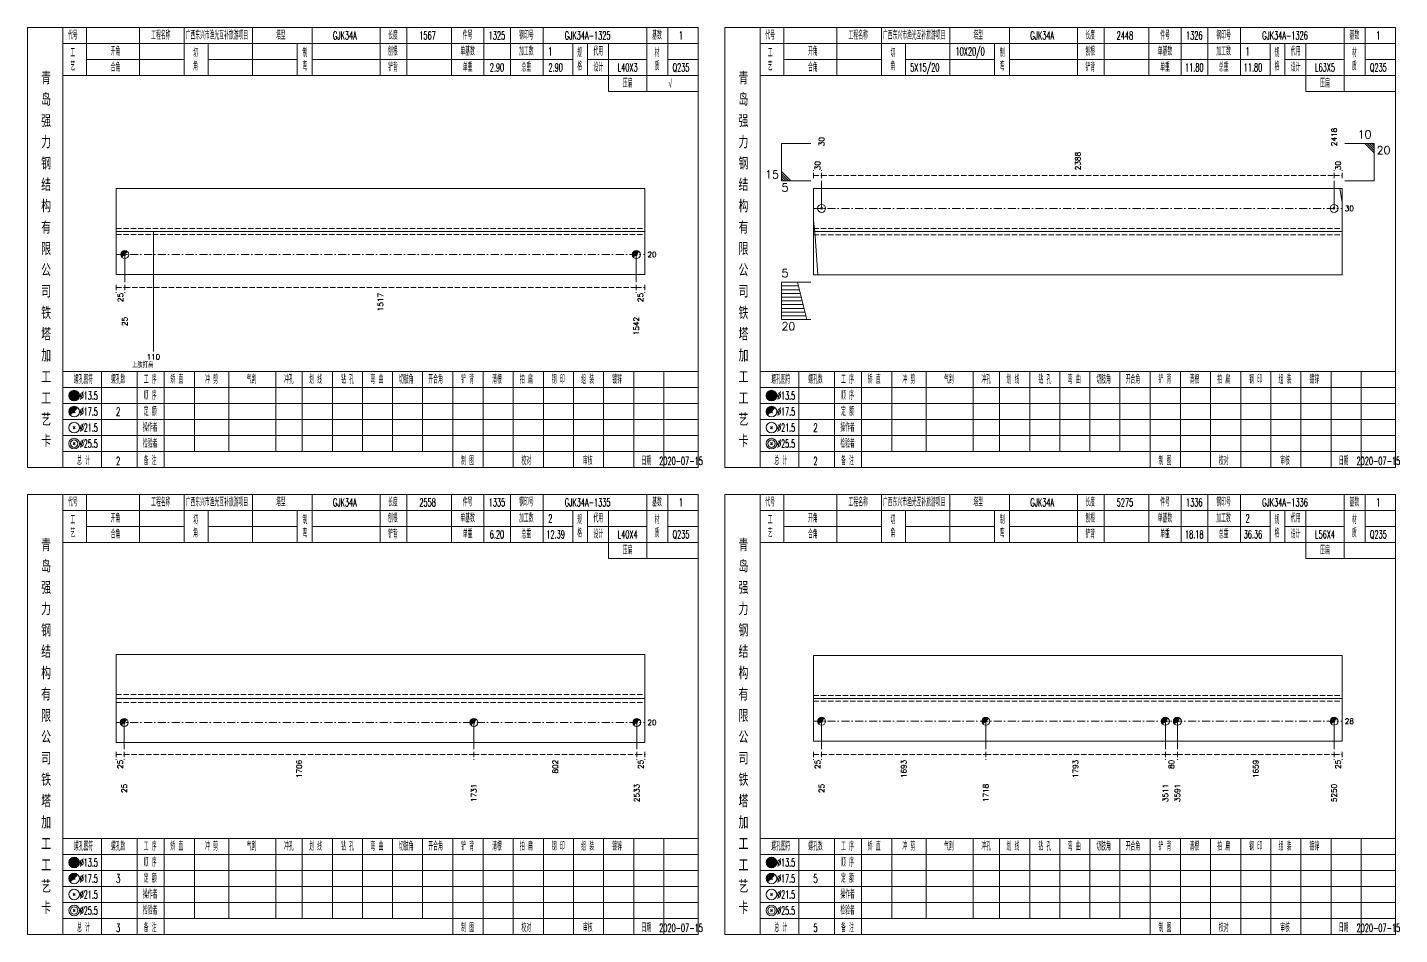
# Model space of a CAD drawing. Extents: x 0 to 2606, y -377 to 6479.
# Drawn here: x 2091 to 2606, y 350 to 690 of the extents above; entities that cross this region are included whole.
import ezdxf
from ezdxf.enums import TextEntityAlignment as Align

# ---------------------------------------------------------------- set-up
doc = ezdxf.new("R2010")
doc.units = 0
doc.header["$MEASUREMENT"] = 0
doc.linetypes.add('一点画线', pattern=[5.2, 3, -1, 0.2, -1])
doc.linetypes.add('虚线', pattern=[2.75, 2, -0.75])
doc.layers.get('0').update_dxf_attribs({"linetype": 'CONTINUOUS', "lineweight": 25})
for name, color, linetype, lineweight in [('1', 7, 'CONTINUOUS', 25), ('2', 7, 'CONTINUOUS', 25), ('4', 7, 'CONTINUOUS', 25)]:
    doc.layers.add(name, color=color, linetype=linetype, lineweight=lineweight)
doc.styles.get("Standard").update_dxf_attribs({"font": 'simplex.shx', "width": 0.7, "height": 3, "bigfont": 'gbhzfs.shx'})

msp = doc.modelspace()

# ---------------------------------------------------------------- linework, layer by layer
at = {"color": 7, "linetype": 'Continuous', "lineweight": 13}
for p, q in [((2373.9, 646.5), (2384.9, 646.5)), ((2373.9, 632.5), (2373.9, 646.5)), ((2596, 646.5), (2585, 646.5)), ((2592.5, 646.5), (2596, 643)), ((2593.38, 646.5), (2596, 643.88)), ((2594.25, 646.5), (2596, 644.75)), ((2595.12, 646.5), (2596, 645.62)), ((2596, 632.5), (2596, 646.5)), ((2377.4, 632.5), (2373.9, 636)), ((2376.53, 632.5), (2373.9, 635.12)), ((2375.65, 632.5), (2373.9, 634.25)), ((2374.78, 632.5), (2373.9, 633.38)), ((2373.9, 632.5), (2384.9, 632.5)), ((2388.9, 622.19), (2388.9, 632.5)), ((2581, 622.19), (2581, 632.5)), ((2584, 624.55), (2583.19, 629.69)), ((2596, 632.5), (2585, 632.5)), ((2388.6, 621.89), (2389.2, 622.49)), ((2389.2, 621.89), (2388.6, 622.49)), ((2580.7, 621.89), (2581.3, 622.49)), ((2581.3, 621.89), (2580.7, 622.49)), ((2385.9, 617.35), (2386.3, 613.5)), ((2386.3, 613.5), (2387.52, 597.31)), ((2127.66, 604.88), (2127.66, 594.5)), ((2319.44, 604.88), (2319.44, 594.5)), ((2373.9, 594.5), (2384.9, 594.5)), ((2373.9, 594.5), (2373.9, 580.5)), ((2373.9, 593.1), (2380.25, 593.1)), ((2373.9, 591.7), (2380.6, 591.7)), ((2379.9, 594.5), (2383.4, 580.5)), ((2373.9, 590.3), (2380.95, 590.3)), ((2373.9, 588.9), (2381.3, 588.9)), ((2373.9, 587.5), (2381.65, 587.5)), ((2373.9, 586.1), (2382, 586.1)), ((2373.9, 584.7), (2382.35, 584.7)), ((2373.9, 583.3), (2382.7, 583.3)), ((2373.9, 581.9), (2383.05, 581.9)), ((2373.9, 580.5), (2384.9, 580.5)), ((2127.5, 429.5), (2127.5, 419.5)), ((2258.55, 429.5), (2258.55, 419.5)), ((2319.6, 429.5), (2319.6, 419.5)), ((2388.9, 429.93), (2388.9, 419.5)), ((2450.42, 429.93), (2450.42, 419.5)), ((2517.75, 429.93), (2517.75, 419.5)), ((2522.25, 429.93), (2522.25, 419.5)), ((2581, 429.93), (2581, 419.5))]:
    msp.add_line(p, q, dxfattribs=at)
at = {"color": 8, "linetype": '虚线', "lineweight": 9}
for p, q in [((2385.9, 633.5), (2385.9, 636.5)), ((2385.9, 634.5), (2388.9, 634.5)), ((2388.9, 633.5), (2388.9, 636.5)), ((2388.9, 633.5), (2388.9, 636.5)), ((2388.9, 634.5), (2581, 634.5)), ((2581, 633.5), (2581, 636.5)), ((2581, 633.5), (2581, 636.5)), ((2581, 634.5), (2584, 634.5)), ((2584, 633.5), (2584, 636.5)), ((2124.5, 593.5), (2124.5, 590.5)), ((2124.5, 592.5), (2127.66, 592.5)), ((2127.66, 593.5), (2127.66, 590.5)), ((2127.66, 593.5), (2127.66, 590.5)), ((2127.66, 592.5), (2319.44, 592.5)), ((2319.44, 593.5), (2319.44, 590.5)), ((2319.44, 593.5), (2319.44, 590.5)), ((2319.44, 592.5), (2322.6, 592.5)), ((2322.6, 593.5), (2322.6, 590.5)), ((2124.5, 418.5), (2124.5, 415.5)), ((2124.5, 417.5), (2127.5, 417.5)), ((2127.5, 418.5), (2127.5, 415.5)), ((2127.5, 418.5), (2127.5, 415.5)), ((2127.5, 417.5), (2258.55, 417.5)), ((2258.55, 418.5), (2258.55, 415.5)), ((2258.55, 418.5), (2258.55, 415.5)), ((2258.55, 417.5), (2319.6, 417.5)), ((2319.6, 418.5), (2319.6, 415.5)), ((2319.6, 418.5), (2319.6, 415.5)), ((2319.6, 417.5), (2322.6, 417.5)), ((2322.6, 418.5), (2322.6, 415.5)), ((2385.9, 418.5), (2385.9, 415.5)), ((2385.9, 417.5), (2388.9, 417.5)), ((2388.9, 418.5), (2388.9, 415.5)), ((2388.9, 418.5), (2388.9, 415.5)), ((2388.9, 417.5), (2450.42, 417.5)), ((2450.42, 418.5), (2450.42, 415.5)), ((2450.42, 418.5), (2450.42, 415.5)), ((2450.42, 417.5), (2517.75, 417.5)), ((2517.75, 418.5), (2517.75, 415.5)), ((2517.75, 418.5), (2517.75, 415.5)), ((2517.75, 417.5), (2522.25, 417.5)), ((2522.25, 418.5), (2522.25, 415.5)), ((2522.25, 418.5), (2522.25, 415.5)), ((2522.25, 417.5), (2581, 417.5)), ((2581, 418.5), (2581, 415.5)), ((2581, 418.5), (2581, 415.5)), ((2581, 417.5), (2584, 417.5)), ((2584, 418.5), (2584, 415.5))]:
    msp.add_line(p, q, dxfattribs=at)
at = {"color": 7, "linetype": 'Continuous', "lineweight": 18}
for p, q in [((2124.5, 629.62), (2124.5, 597.38)), ((2124.5, 629.62), (2322.6, 629.62)), ((2322.6, 629.62), (2322.6, 597.38)), ((2385.9, 629.69), (2385.9, 597.31)), ((2385.9, 629.69), (2584, 629.69)), ((2584, 629.69), (2584, 597.31)), ((2124.5, 613.5), (2322.6, 613.5)), ((2385.9, 613.5), (2584, 613.5)), ((2124.5, 455), (2124.5, 422)), ((2124.5, 455), (2322.6, 455)), ((2322.6, 455), (2322.6, 422)), ((2385.9, 454.57), (2385.9, 422.43)), ((2385.9, 454.57), (2584, 454.57)), ((2584, 454.57), (2584, 422.43)), ((2124.5, 438.5), (2322.6, 438.5)), ((2385.9, 438.5), (2584, 438.5))]:
    msp.add_line(p, q, dxfattribs=at)
at = {"color": 3, "linetype": '一点画线', "lineweight": 13}
for p, q in [((2385.9, 622.19), (2584, 622.19)), ((2124.5, 604.88), (2322.6, 604.88)), ((2124.5, 429.5), (2322.6, 429.5)), ((2385.9, 429.93), (2584, 429.93))]:
    msp.add_line(p, q, dxfattribs=at)
at = {"color": 1, "linetype": '虚线', "lineweight": 18}
for p, q in [((2124.5, 614.62), (2322.6, 614.62)), ((2124.5, 612.38), (2322.6, 612.38)), ((2385.9, 614.69), (2584, 614.69)), ((2385.9, 612.31), (2584, 612.31)), ((2124.5, 440), (2322.6, 440)), ((2385.9, 439.57), (2584, 439.57)), ((2385.9, 437.43), (2584, 437.43)), ((2124.5, 437), (2322.6, 437))]:
    msp.add_line(p, q, dxfattribs=at)
at = {"color": 7, "linetype": 'Continuous', "lineweight": 13}
for centre in [(2388.9, 622.19), (2581, 622.19)]:
    msp.add_circle(centre, 1.5, dxfattribs=at)
at = {"layer": '1', "color": 7, "linetype": 'Continuous', "lineweight": 0}
for p, q in [((2127.36, 604.58), (2127.96, 605.17)), ((2127.36, 605.17), (2127.96, 604.58)), ((2319.14, 604.58), (2319.74, 605.17)), ((2319.14, 605.17), (2319.74, 604.58)), ((2127.2, 429.2), (2127.8, 429.8)), ((2127.2, 429.8), (2127.8, 429.2)), ((2258.25, 429.2), (2258.85, 429.8)), ((2258.25, 429.8), (2258.85, 429.2)), ((2319.3, 429.2), (2319.9, 429.8)), ((2319.3, 429.8), (2319.9, 429.2)), ((2388.6, 429.63), (2389.2, 430.23)), ((2388.6, 430.23), (2389.2, 429.63)), ((2450.12, 429.63), (2450.72, 430.23)), ((2450.12, 430.23), (2450.72, 429.63)), ((2517.45, 429.63), (2518.05, 430.23)), ((2517.45, 430.23), (2518.05, 429.63)), ((2521.95, 429.63), (2522.55, 430.23)), ((2521.95, 430.23), (2522.55, 429.63)), ((2580.7, 429.63), (2581.3, 430.23)), ((2580.7, 430.23), (2581.3, 429.63))]:
    msp.add_line(p, q, dxfattribs=at)
at = {"layer": '1', "color": 7, "linetype": 'Continuous', "lineweight": 18}
for p, q in [((2124.5, 597.38), (2322.6, 597.38)), ((2385.9, 597.31), (2584, 597.31)), ((2124.5, 422), (2322.6, 422)), ((2385.9, 422.43), (2584, 422.43))]:
    msp.add_line(p, q, dxfattribs=at)
at = {"layer": '1', "color": 7, "linetype": 'Continuous', "lineweight": 13}
for centre in [(2127.66, 604.88), (2319.44, 604.88), (2127.5, 429.5), (2258.55, 429.5), (2319.6, 429.5), (2388.9, 429.93), (2450.42, 429.93), (2517.75, 429.93), (2522.25, 429.93), (2581, 429.93)]:
    msp.add_circle(centre, 1.5, dxfattribs=at)
for centre, radius in [((2127.66, 604.88), 1.35), ((2127.66, 604.88), 1.2), ((2127.66, 604.88), 1.05), ((2127.66, 604.88), 0.9), ((2127.66, 604.88), 0.75), ((2127.66, 604.88), 0.6), ((2127.66, 604.88), 0.45), ((2127.66, 604.88), 0.3), ((2127.66, 604.88), 0.15), ((2319.44, 604.88), 1.35), ((2319.44, 604.88), 1.2), ((2319.44, 604.88), 1.05), ((2319.44, 604.88), 0.9), ((2319.44, 604.88), 0.75), ((2319.44, 604.88), 0.6), ((2319.44, 604.88), 0.45), ((2319.44, 604.88), 0.3), ((2319.44, 604.88), 0.15), ((2127.5, 429.5), 1.35), ((2127.5, 429.5), 1.2), ((2127.5, 429.5), 1.05), ((2127.5, 429.5), 0.9), ((2127.5, 429.5), 0.75), ((2127.5, 429.5), 0.6), ((2127.5, 429.5), 0.45), ((2127.5, 429.5), 0.3), ((2127.5, 429.5), 0.15), ((2258.55, 429.5), 1.35), ((2258.55, 429.5), 1.2), ((2258.55, 429.5), 1.05), ((2258.55, 429.5), 0.9), ((2258.55, 429.5), 0.75), ((2258.55, 429.5), 0.6), ((2258.55, 429.5), 0.45), ((2258.55, 429.5), 0.3), ((2258.55, 429.5), 0.15), ((2319.6, 429.5), 1.35), ((2319.6, 429.5), 1.2), ((2319.6, 429.5), 1.05), ((2319.6, 429.5), 0.9), ((2319.6, 429.5), 0.75), ((2319.6, 429.5), 0.6), ((2319.6, 429.5), 0.45), ((2319.6, 429.5), 0.3), ((2319.6, 429.5), 0.15), ((2388.9, 429.93), 1.35), ((2388.9, 429.93), 1.2), ((2388.9, 429.93), 1.05), ((2388.9, 429.93), 0.9), ((2388.9, 429.93), 0.75), ((2388.9, 429.93), 0.6), ((2388.9, 429.93), 0.45), ((2388.9, 429.93), 0.3), ((2388.9, 429.93), 0.15), ((2450.42, 429.93), 1.35), ((2450.42, 429.93), 1.2), ((2450.42, 429.93), 1.05), ((2450.42, 429.93), 0.9), ((2450.42, 429.93), 0.75), ((2450.42, 429.93), 0.6), ((2450.42, 429.93), 0.45), ((2450.42, 429.93), 0.3), ((2450.42, 429.93), 0.15), ((2517.75, 429.93), 1.35), ((2517.75, 429.93), 1.2), ((2517.75, 429.93), 1.05), ((2517.75, 429.93), 0.9), ((2517.75, 429.93), 0.75), ((2517.75, 429.93), 0.6), ((2517.75, 429.93), 0.45), ((2517.75, 429.93), 0.3), ((2517.75, 429.93), 0.15), ((2522.25, 429.93), 1.35), ((2522.25, 429.93), 1.2), ((2522.25, 429.93), 1.05), ((2522.25, 429.93), 0.9), ((2522.25, 429.93), 0.75), ((2522.25, 429.93), 0.6), ((2522.25, 429.93), 0.45), ((2522.25, 429.93), 0.3), ((2522.25, 429.93), 0.15), ((2581, 429.93), 1.35), ((2581, 429.93), 1.2), ((2581, 429.93), 1.05), ((2581, 429.93), 0.9), ((2581, 429.93), 0.75), ((2581, 429.93), 0.6), ((2581, 429.93), 0.45), ((2581, 429.93), 0.3), ((2581, 429.93), 0.15)]:
    msp.add_arc(centre, radius, 45, 225, dxfattribs=at)
at = {"layer": '2', "color": 7, "linetype": 'Continuous', "lineweight": 13}
msp.add_line((2138.41, 613.5), (2138.41, 568.5), dxfattribs=at)
at = {"layer": '4', "color": 1, "linetype": 'Continuous', "lineweight": 18}
for p, q in [((2104.5, 525), (2104.5, 690)), ((2113.4, 672), (2113.4, 690)), ((2133.2, 672), (2133.2, 690)), ((2150, 672), (2150, 690)), ((2175.6, 672), (2175.6, 690)), ((2197.9, 672), (2197.9, 690)), ((2223.4, 672), (2223.4, 690)), ((2233.4, 672), (2233.4, 690)), ((2250.1, 672), (2250.1, 690)), ((2262.3, 672), (2262.3, 690)), ((2272.3, 672), (2272.3, 690)), ((2284.5, 672), (2284.5, 690)), ((2323.4, 666), (2323.4, 690)), ((2331.2, 672), (2331.2, 690)), ((2365.9, 525), (2365.9, 690)), ((2374.8, 672), (2374.8, 690)), ((2394.6, 672), (2394.6, 690)), ((2411.4, 672), (2411.4, 690)), ((2437, 672), (2437, 690)), ((2459.3, 672), (2459.3, 690)), ((2484.8, 672), (2484.8, 690)), ((2494.8, 672), (2494.8, 690)), ((2511.5, 672), (2511.5, 690)), ((2523.7, 672), (2523.7, 690)), ((2533.7, 672), (2533.7, 690)), ((2545.9, 672), (2545.9, 690)), ((2584.8, 666), (2584.8, 690)), ((2592.6, 672), (2592.6, 690)), ((2104.5, 684), (2342.6, 684)), ((2159, 672), (2159, 684)), ((2192.3, 672), (2192.3, 684)), ((2295.6, 672), (2295.6, 684)), ((2301.2, 672), (2301.2, 684)), ((2309, 666), (2309, 684)), ((2365.9, 684), (2604, 684)), ((2420.4, 672), (2420.4, 684)), ((2453.7, 672), (2453.7, 684)), ((2557, 672), (2557, 684)), ((2562.6, 672), (2562.6, 684)), ((2570.4, 666), (2570.4, 684)), ((2113.4, 678), (2150, 678)), ((2159, 678), (2192.3, 678)), ((2197.9, 678), (2295.6, 678)), ((2301.2, 678), (2323.4, 678)), ((2331.2, 678), (2342.6, 678)), ((2374.8, 678), (2411.4, 678)), ((2420.4, 678), (2453.7, 678)), ((2459.3, 678), (2557, 678)), ((2562.6, 678), (2584.8, 678)), ((2592.6, 678), (2604, 678)), ((2104.5, 672), (2342.6, 672)), ((2365.9, 672), (2604, 672)), ((2309, 666), (2342.6, 666)), ((2570.4, 666), (2604, 666)), ((2104.5, 561), (2342.6, 561)), ((2119, 525), (2119, 561)), ((2132.3, 525), (2132.3, 561)), ((2142.4, 525), (2142.4, 561)), ((2153.8, 531), (2153.8, 561)), ((2166.7, 531), (2166.7, 561)), ((2184.3, 531), (2184.3, 561)), ((2194.2, 531), (2194.2, 561)), ((2205.5, 531), (2205.5, 561)), ((2216.8, 531), (2216.8, 561)), ((2228.1, 531), (2228.1, 561)), ((2239.3, 531), (2239.3, 561)), ((2250.7, 531), (2250.7, 561)), ((2262, 531), (2262, 561)), ((2273.3, 531), (2273.3, 561)), ((2284.6, 531), (2284.6, 561)), ((2295.9, 531), (2295.9, 561)), ((2307.2, 531), (2307.2, 561)), ((2318.5, 531), (2318.5, 561)), ((2329.8, 531), (2329.8, 561)), ((2365.9, 561), (2604, 561)), ((2380.4, 525), (2380.4, 561)), ((2393.7, 525), (2393.7, 561)), ((2403.8, 525), (2403.8, 561)), ((2415.2, 531), (2415.2, 561)), ((2428.1, 531), (2428.1, 561)), ((2445.7, 531), (2445.7, 561)), ((2455.6, 531), (2455.6, 561)), ((2466.9, 531), (2466.9, 561)), ((2478.2, 531), (2478.2, 561)), ((2489.5, 531), (2489.5, 561)), ((2500.7, 531), (2500.7, 561)), ((2512.1, 531), (2512.1, 561)), ((2523.4, 531), (2523.4, 561)), ((2534.7, 531), (2534.7, 561)), ((2546, 531), (2546, 561)), ((2557.3, 531), (2557.3, 561)), ((2568.6, 531), (2568.6, 561)), ((2579.9, 531), (2579.9, 561)), ((2591.2, 531), (2591.2, 561)), ((2104.5, 555), (2342.6, 555)), ((2365.9, 555), (2604, 555)), ((2104.5, 549), (2342.6, 549)), ((2365.9, 549), (2604, 549)), ((2104.5, 543), (2342.6, 543)), ((2365.9, 543), (2604, 543)), ((2104.5, 537), (2342.6, 537)), ((2365.9, 537), (2604, 537)), ((2104.5, 531), (2342.6, 531)), ((2250.7, 525), (2250.7, 531)), ((2262, 525), (2262, 531)), ((2273.3, 525), (2273.3, 531)), ((2284.6, 525), (2284.6, 531)), ((2295.9, 525), (2295.9, 531)), ((2307.2, 525), (2307.2, 531)), ((2318.5, 525), (2318.5, 531)), ((2329.8, 525), (2329.8, 531)), ((2365.9, 531), (2604, 531)), ((2512.1, 525), (2512.1, 531)), ((2523.4, 525), (2523.4, 531)), ((2534.7, 525), (2534.7, 531)), ((2546, 525), (2546, 531)), ((2557.3, 525), (2557.3, 531)), ((2568.6, 525), (2568.6, 531)), ((2579.9, 525), (2579.9, 531)), ((2591.2, 525), (2591.2, 531)), ((2104.5, 350), (2104.5, 515)), ((2113.4, 497), (2113.4, 515)), ((2133.2, 497), (2133.2, 515)), ((2150, 497), (2150, 515)), ((2175.6, 497), (2175.6, 515)), ((2197.9, 497), (2197.9, 515)), ((2223.4, 497), (2223.4, 515)), ((2233.4, 497), (2233.4, 515)), ((2250.1, 497), (2250.1, 515)), ((2262.3, 497), (2262.3, 515)), ((2272.3, 497), (2272.3, 515)), ((2284.5, 497), (2284.5, 515)), ((2323.4, 491), (2323.4, 515)), ((2331.2, 497), (2331.2, 515)), ((2365.9, 350), (2365.9, 515)), ((2374.8, 497), (2374.8, 515)), ((2394.6, 497), (2394.6, 515)), ((2411.4, 497), (2411.4, 515)), ((2437, 497), (2437, 515)), ((2459.3, 497), (2459.3, 515)), ((2484.8, 497), (2484.8, 515)), ((2494.8, 497), (2494.8, 515)), ((2511.5, 497), (2511.5, 515)), ((2523.7, 497), (2523.7, 515)), ((2533.7, 497), (2533.7, 515)), ((2545.9, 497), (2545.9, 515)), ((2584.8, 491), (2584.8, 515)), ((2592.6, 497), (2592.6, 515)), ((2104.5, 509), (2342.6, 509)), ((2159, 497), (2159, 509)), ((2192.3, 497), (2192.3, 509)), ((2295.6, 497), (2295.6, 509)), ((2301.2, 497), (2301.2, 509)), ((2309, 491), (2309, 509)), ((2365.9, 509), (2604, 509)), ((2420.4, 497), (2420.4, 509)), ((2453.7, 497), (2453.7, 509)), ((2557, 497), (2557, 509)), ((2562.6, 497), (2562.6, 509)), ((2570.4, 491), (2570.4, 509)), ((2113.4, 503), (2150, 503)), ((2159, 503), (2192.3, 503)), ((2197.9, 503), (2295.6, 503)), ((2301.2, 503), (2323.4, 503)), ((2331.2, 503), (2342.6, 503)), ((2374.8, 503), (2411.4, 503)), ((2420.4, 503), (2453.7, 503)), ((2459.3, 503), (2557, 503)), ((2562.6, 503), (2584.8, 503)), ((2592.6, 503), (2604, 503)), ((2104.5, 497), (2342.6, 497)), ((2365.9, 497), (2604, 497)), ((2309, 491), (2342.6, 491)), ((2570.4, 491), (2604, 491)), ((2104.5, 386), (2342.6, 386)), ((2119, 350), (2119, 386)), ((2132.3, 350), (2132.3, 386)), ((2142.4, 350), (2142.4, 386)), ((2153.8, 356), (2153.8, 386)), ((2166.7, 356), (2166.7, 386)), ((2184.3, 356), (2184.3, 386)), ((2194.2, 356), (2194.2, 386)), ((2205.5, 356), (2205.5, 386)), ((2216.8, 356), (2216.8, 386)), ((2228.1, 356), (2228.1, 386)), ((2239.3, 356), (2239.3, 386)), ((2250.7, 356), (2250.7, 386)), ((2262, 356), (2262, 386)), ((2273.3, 356), (2273.3, 386)), ((2284.6, 356), (2284.6, 386)), ((2295.9, 356), (2295.9, 386)), ((2307.2, 356), (2307.2, 386)), ((2318.5, 356), (2318.5, 386)), ((2329.8, 356), (2329.8, 386)), ((2365.9, 386), (2604, 386)), ((2380.4, 350), (2380.4, 386)), ((2393.7, 350), (2393.7, 386)), ((2403.8, 350), (2403.8, 386)), ((2415.2, 356), (2415.2, 386)), ((2428.1, 356), (2428.1, 386)), ((2445.7, 356), (2445.7, 386)), ((2455.6, 356), (2455.6, 386)), ((2466.9, 356), (2466.9, 386)), ((2478.2, 356), (2478.2, 386)), ((2489.5, 356), (2489.5, 386)), ((2500.7, 356), (2500.7, 386)), ((2512.1, 356), (2512.1, 386)), ((2523.4, 356), (2523.4, 386)), ((2534.7, 356), (2534.7, 386)), ((2546, 356), (2546, 386)), ((2557.3, 356), (2557.3, 386)), ((2568.6, 356), (2568.6, 386)), ((2579.9, 356), (2579.9, 386)), ((2591.2, 356), (2591.2, 386)), ((2104.5, 380), (2342.6, 380)), ((2365.9, 380), (2604, 380)), ((2104.5, 374), (2342.6, 374)), ((2365.9, 374), (2604, 374)), ((2104.5, 368), (2342.6, 368)), ((2365.9, 368), (2604, 368)), ((2104.5, 362), (2342.6, 362)), ((2365.9, 362), (2604, 362)), ((2104.5, 356), (2342.6, 356)), ((2250.7, 350), (2250.7, 356)), ((2262, 350), (2262, 356)), ((2273.3, 350), (2273.3, 356)), ((2284.6, 350), (2284.6, 356)), ((2295.9, 350), (2295.9, 356)), ((2307.2, 350), (2307.2, 356)), ((2318.5, 350), (2318.5, 356)), ((2329.8, 350), (2329.8, 356)), ((2365.9, 356), (2604, 356)), ((2512.1, 350), (2512.1, 356)), ((2523.4, 350), (2523.4, 356)), ((2534.7, 350), (2534.7, 356)), ((2546, 350), (2546, 356)), ((2557.3, 350), (2557.3, 356)), ((2568.6, 350), (2568.6, 356)), ((2579.9, 350), (2579.9, 356)), ((2591.2, 350), (2591.2, 356))]:
    msp.add_line(p, q, dxfattribs=at)
at = {"layer": '4', "color": 7, "linetype": 'Continuous', "lineweight": 13}
for p, q in [((2108.5, 551.8), (2108.9, 552.2)), ((2108.9, 551.8), (2108.5, 552.2)), ((2369.9, 551.8), (2370.3, 552.2)), ((2370.3, 551.8), (2369.9, 552.2)), ((2108.3, 539.6), (2109.1, 540.4)), ((2109.1, 539.6), (2108.3, 540.4)), ((2369.7, 539.6), (2370.5, 540.4)), ((2370.5, 539.6), (2369.7, 540.4)), ((2108.3, 533.6), (2109.1, 534.4)), ((2109.1, 533.6), (2108.3, 534.4)), ((2369.7, 533.6), (2370.5, 534.4)), ((2370.5, 533.6), (2369.7, 534.4)), ((2108.5, 376.8), (2108.9, 377.2)), ((2108.9, 376.8), (2108.5, 377.2)), ((2369.9, 376.8), (2370.3, 377.2)), ((2370.3, 376.8), (2369.9, 377.2)), ((2108.3, 364.6), (2109.1, 365.4)), ((2109.1, 364.6), (2108.3, 365.4)), ((2369.7, 364.6), (2370.5, 365.4)), ((2370.5, 364.6), (2369.7, 365.4)), ((2108.3, 358.6), (2109.1, 359.4)), ((2109.1, 358.6), (2108.3, 359.4)), ((2369.7, 358.6), (2370.5, 359.4)), ((2370.5, 358.6), (2369.7, 359.4))]:
    msp.add_line(p, q, dxfattribs=at)
at = {"layer": '4', "color": 7, "linetype": 'Continuous', "lineweight": 0}
for p, q in [((2108.3, 545.6), (2109.1, 546.4)), ((2108.3, 546.4), (2109.1, 545.6)), ((2369.7, 545.6), (2370.5, 546.4)), ((2369.7, 546.4), (2370.5, 545.6)), ((2108.3, 370.6), (2109.1, 371.4)), ((2108.3, 371.4), (2109.1, 370.6)), ((2369.7, 370.6), (2370.5, 371.4)), ((2369.7, 371.4), (2370.5, 370.6))]:
    msp.add_line(p, q, dxfattribs=at)
at = {"layer": '4', "color": 1, "linetype": 'Continuous', "lineweight": 18}
for points in [[(2091.2, 690), (2091.2, 525), (2342.6, 525), (2342.6, 690)], [(2352.6, 690), (2352.6, 525), (2604, 525), (2604, 690)], [(2091.2, 515), (2091.2, 350), (2342.6, 350), (2342.6, 515)], [(2352.6, 515), (2352.6, 350), (2604, 350), (2604, 515)]]:
    msp.add_lwpolyline(points, close=True, dxfattribs=at)
at = {"layer": '4', "color": 7, "linetype": 'Continuous', "lineweight": 13}
for centre, radius in [((2108.7, 552), 2), ((2108.7, 552), 1.8), ((2108.7, 552), 1.6), ((2108.7, 552), 1.4), ((2108.7, 552), 1.2), ((2108.7, 552), 1), ((2108.7, 552), 0.8), ((2108.7, 552), 0.6), ((2108.7, 552), 0.4), ((2108.7, 552), 0.2), ((2370.1, 552), 2), ((2370.1, 552), 1.8), ((2370.1, 552), 1.6), ((2370.1, 552), 1.4), ((2370.1, 552), 1.2), ((2370.1, 552), 1), ((2370.1, 552), 0.8), ((2370.1, 552), 0.6), ((2370.1, 552), 0.4), ((2370.1, 552), 0.2), ((2108.7, 546), 2), ((2370.1, 546), 2), ((2108.7, 540), 2), ((2370.1, 540), 2), ((2108.7, 534), 2), ((2108.7, 534), 1.4), ((2370.1, 534), 2), ((2370.1, 534), 1.4), ((2108.7, 377), 2), ((2108.7, 377), 1.8), ((2108.7, 377), 1.6), ((2108.7, 377), 1.4), ((2108.7, 377), 1.2), ((2108.7, 377), 1), ((2108.7, 377), 0.8), ((2108.7, 377), 0.6), ((2108.7, 377), 0.4), ((2108.7, 377), 0.2), ((2370.1, 377), 2), ((2370.1, 377), 1.8), ((2370.1, 377), 1.6), ((2370.1, 377), 1.4), ((2370.1, 377), 1.2), ((2370.1, 377), 1), ((2370.1, 377), 0.8), ((2370.1, 377), 0.6), ((2370.1, 377), 0.4), ((2370.1, 377), 0.2), ((2108.7, 371), 2), ((2370.1, 371), 2), ((2108.7, 365), 2), ((2370.1, 365), 2), ((2108.7, 359), 2), ((2108.7, 359), 1.4), ((2370.1, 359), 2), ((2370.1, 359), 1.4)]:
    msp.add_circle(centre, radius, dxfattribs=at)
for centre, radius in [((2108.7, 546), 1.8), ((2108.7, 546), 1.6), ((2108.7, 546), 1.4), ((2108.7, 546), 1.2), ((2108.7, 546), 1), ((2108.7, 546), 0.8), ((2108.7, 546), 0.6), ((2108.7, 546), 0.4), ((2108.7, 546), 0.2), ((2370.1, 546), 1.8), ((2370.1, 546), 1.6), ((2370.1, 546), 1.4), ((2370.1, 546), 1.2), ((2370.1, 546), 1), ((2370.1, 546), 0.8), ((2370.1, 546), 0.6), ((2370.1, 546), 0.4), ((2370.1, 546), 0.2), ((2108.7, 371), 1.8), ((2108.7, 371), 1.6), ((2108.7, 371), 1.4), ((2108.7, 371), 1.2), ((2108.7, 371), 1), ((2108.7, 371), 0.8), ((2108.7, 371), 0.6), ((2108.7, 371), 0.4), ((2108.7, 371), 0.2), ((2370.1, 371), 1.8), ((2370.1, 371), 1.6), ((2370.1, 371), 1.4), ((2370.1, 371), 1.2), ((2370.1, 371), 1), ((2370.1, 371), 0.8), ((2370.1, 371), 0.6), ((2370.1, 371), 0.4), ((2370.1, 371), 0.2)]:
    msp.add_arc(centre, radius, 45, 225, dxfattribs=at)

# ---------------------------------------------------------------- texts
at = {"color": 7, "linetype": 'Continuous', "lineweight": 13}
for s, p in [('30', (2388.9, 645.5)), ('2418', (2581, 645.5))]:
    msp.add_text(s, height=2, rotation=90, dxfattribs=at).set_placement(p, align=Align.MIDDLE_LEFT)
for s, p in [('10', (2595, 647.5)), ('15', (2372.9, 632.5))]:
    msp.add_text(s, height=3, dxfattribs=at).set_placement(p, align=Align.BOTTOM_RIGHT)
at = {"color": 8, "linetype": 'Continuous', "lineweight": 9}
for s, p in [('2388', (2484.95, 636.5)), ('30', (2387.4, 636.5)), ('30', (2582.5, 636.5))]:
    msp.add_text(s, height=2, rotation=90, dxfattribs=at).set_placement(p, align=Align.MIDDLE_LEFT)
at = {"color": 7, "linetype": 'Continuous', "lineweight": 13}
for s, p in [('20', (2597, 645.5)), ('5', (2373.9, 631.5)), ('20', (2373.9, 579.5))]:
    msp.add_text(s, height=3, dxfattribs=at).set_placement(p, align=Align.TOP_LEFT)
for s, p in [('30', (2585, 622.19)), ('20', (2323.6, 604.88)), ('20', (2323.6, 429.5)), ('28', (2585, 429.93))]:
    msp.add_text(s, height=2, dxfattribs=at).set_placement(p, align=Align.MIDDLE_LEFT)
msp.add_text('5', height=3, dxfattribs=at).set_placement((2373.9, 595.5), align=Align.BOTTOM_LEFT)
at = {"color": 8, "linetype": 'Continuous', "lineweight": 9}
for s, p in [('25', (2126.08, 590.5)), ('1517', (2223.55, 590.5)), ('25', (2321.02, 590.5)), ('25', (2126, 415.5)), ('1706', (2193.03, 415.5)), ('802', (2289.08, 415.5)), ('25', (2321.1, 415.5)), ('25', (2387.4, 415.5)), ('1693', (2419.66, 415.5)), ('1793', (2484.09, 415.5)), ('80', (2520, 415.5)), ('1659', (2551.63, 415.5)), ('25', (2582.5, 415.5))]:
    msp.add_text(s, height=2, rotation=90, dxfattribs=at).set_placement(p, align=Align.MIDDLE_RIGHT)
at = {"layer": '1', "color": 7, "linetype": 'Continuous', "lineweight": 13}
for s, p in [('25', (2127.66, 581.5)), ('1542', (2319.44, 581.5)), ('25', (2127.5, 406.5)), ('1731', (2258.55, 406.5)), ('2533', (2319.6, 406.5)), ('25', (2388.9, 406.5)), ('1718', (2450.42, 406.5)), ('3511', (2517.75, 406.5)), ('3591', (2522.25, 406.5)), ('5250', (2581, 406.5))]:
    msp.add_text(s, height=2, rotation=90, dxfattribs=at).set_placement(p, align=Align.MIDDLE_RIGHT)
at = {"layer": '2', "color": 7, "linetype": 'Continuous', "lineweight": 13}
for s, p in [('110', (2138.41, 567.5)), ('上肢打扁', (2134.41, 564.5))]:
    msp.add_text(s, height=2, dxfattribs=at).set_placement(p, align=Align.TOP_CENTER)
at = {"layer": '4', "color": 1, "linetype": 'Continuous', "lineweight": 13}
for s, height, width, p in [('代号', 3, 0.6, (2108.2, 687)), ('工程名称', 3, 0.6, (2141.2, 687)), ('广西东兴市渔光互补旅游项目', 3, 0.6, (2162.2, 687)), ('塔型', 3, 0.6, (2186.2, 687)), ('GJK34A', 3, 0.6, (2210.2, 687)), ('长度', 3, 0.6, (2228.2, 687)), ('1567', 3, 0.6, (2241.2, 687)), ('件号', 3, 0.6, (2256.2, 687)), ('1325', 3, 0.6, (2267.2, 687)), ('钢印号', 3, 0.6, (2278.2, 687)), ('GJK34A-1325', 3, 0.6, (2301.2, 687)), ('基数', 3, 0.6, (2327.2, 687)), ('1', 3, 0.6, (2336.2, 687)), ('代号', 3, 0.6, (2369.6, 687)), ('工程名称', 3, 0.6, (2402.6, 687)), ('广西东兴市渔光互补旅游项目', 3, 0.6, (2423.6, 687)), ('塔型', 3, 0.6, (2447.6, 687)), ('GJK34A', 3, 0.6, (2471.6, 687)), ('长度', 3, 0.6, (2489.6, 687)), ('2448', 3, 0.6, (2502.6, 687)), ('件号', 3, 0.6, (2517.6, 687)), ('1326', 3, 0.6, (2528.6, 687)), ('钢印号', 3, 0.6, (2539.6, 687)), ('GJK34A-1326', 3, 0.6, (2562.6, 687)), ('基数', 3, 0.6, (2588.6, 687)), ('1', 3, 0.6, (2597.6, 687)), ('工', 3, 0.6, (2108.2, 680.4)), ('开角', 3, 0.6, (2124.2, 681)), ('切', 3, 0.6, (2154.2, 680.4)), ('制', 3, 0.6, (2195.2, 680.4)), ('刨根', 3, 0.6, (2228.2, 681)), ('单基数', 3, 0.6, (2256.2, 681)), ('加工数', 3, 0.6, (2278.2, 681)), ('1', 3, 0.6, (2287.2, 681)), ('规', 3, 0.6, (2298.2, 680.4)), ('代用', 3, 0.6, (2305.2, 681)), ('材', 3, 0.6, (2327.2, 680.4)), ('工', 3, 0.6, (2369.6, 680.4)), ('开角', 3, 0.6, (2385.6, 681)), ('切', 3, 0.6, (2415.6, 680.4)), ('10X20/0', 3, 0.6, (2444.6, 681)), ('制', 3, 0.6, (2456.6, 680.4)), ('刨根', 3, 0.6, (2489.6, 681)), ('单基数', 3, 0.6, (2517.6, 681)), ('加工数', 3, 0.6, (2539.6, 681)), ('1', 3, 0.6, (2548.6, 681)), ('规', 3, 0.6, (2559.6, 680.4)), ('代用', 3, 0.6, (2566.6, 681)), ('材', 3, 0.6, (2588.6, 680.4)), ('艺', 3, 0.6, (2108.2, 675.4)), ('合角', 3, 0.6, (2124.2, 675)), ('角', 3, 0.6, (2154.2, 675.4)), ('弯', 3, 0.6, (2195.2, 675.4)), ('铲背', 3, 0.6, (2228.2, 675)), ('单重', 3, 0.6, (2256.2, 675)), ('2.90', 3, 0.6, (2267.2, 675)), ('总重', 3, 0.6, (2278.2, 675)), ('2.90', 3, 0.6, (2289.2, 675)), ('格', 3, 0.6, (2298.2, 675.4)), ('设计', 3, 0.6, (2305.2, 675)), ('L40X3', 3, 0.6, (2316.2, 675)), ('质', 3, 0.6, (2327.2, 675.4)), ('Q235', 3, 0.6, (2336.2, 675)), ('艺', 3, 0.6, (2369.6, 675.4)), ('合角', 3, 0.6, (2385.6, 675)), ('角', 3, 0.6, (2415.6, 675.4)), ('5X15/20', 3, 0.6, (2427.6, 675)), ('弯', 3, 0.6, (2456.6, 675.4)), ('铲背', 3, 0.6, (2489.6, 675)), ('单重', 3, 0.6, (2517.6, 675)), ('11.80', 3, 0.6, (2528.6, 675)), ('总重', 3, 0.6, (2539.6, 675)), ('11.80', 3, 0.6, (2550.6, 675)), ('格', 3, 0.6, (2559.6, 675.4)), ('设计', 3, 0.6, (2566.6, 675)), ('L63X5', 3, 0.6, (2577.6, 675)), ('质', 3, 0.6, (2588.6, 675.4)), ('Q235', 3, 0.6, (2597.6, 675)), ('青', 4.6, 0.8, (2098.2, 671)), ('压扁', 3, 0.6, (2316.2, 669)), ('√', 3, 0.6, (2332.2, 669)), ('青', 4.6, 0.8, (2359.6, 671)), ('压扁', 3, 0.6, (2577.6, 669)), ('岛', 4.6, 0.8, (2098.2, 663)), ('岛', 4.6, 0.8, (2359.6, 663)), ('强', 4.6, 0.8, (2098.2, 655)), ('强', 4.6, 0.8, (2359.6, 655)), ('力', 4.6, 0.8, (2098.2, 647)), ('力', 4.6, 0.8, (2359.6, 647)), ('钢', 4.6, 0.8, (2098.2, 639)), ('钢', 4.6, 0.8, (2359.6, 639)), ('结', 4.6, 0.8, (2098.2, 631)), ('结', 4.6, 0.8, (2359.6, 631)), ('构', 4.6, 0.8, (2098.2, 623)), ('构', 4.6, 0.8, (2359.6, 623)), ('有', 4.6, 0.8, (2098.2, 615)), ('有', 4.6, 0.8, (2359.6, 615)), ('限', 4.6, 0.8, (2098.2, 607)), ('限', 4.6, 0.8, (2359.6, 607)), ('公', 4.6, 0.8, (2098.2, 599)), ('公', 4.6, 0.8, (2359.6, 599)), ('司', 4.6, 0.8, (2098.2, 591)), ('司', 4.6, 0.8, (2359.6, 591)), ('铁', 4.6, 0.8, (2098.2, 583)), ('铁', 4.6, 0.8, (2359.6, 583)), ('塔', 4.6, 0.8, (2098.2, 575)), ('塔', 4.6, 0.8, (2359.6, 575)), ('加', 4.6, 0.8, (2098.2, 567)), ('加', 4.6, 0.8, (2359.6, 567)), ('工', 4.6, 0.8, (2098.2, 559)), ('工', 4.6, 0.8, (2359.6, 559)), ('螺孔图符', 3, 0.6, (2112.2, 558)), ('螺孔数', 3, 0.6, (2125.2, 558)), ('工 序', 3, 0.6, (2137.2, 558)), ('矫 直', 3, 0.6, (2147.2, 558)), ('冲 剪', 3, 0.6, (2160.2, 558)), ('气割', 3, 0.6, (2175.2, 558)), ('冲孔', 3, 0.6, (2189.2, 558)), ('划 线', 3, 0.6, (2199.2, 558)), ('钻 孔', 3, 0.6, (2211.2, 558)), ('弯 曲', 3, 0.6, (2222.2, 558)), ('切肢角', 3, 0.6, (2233.2, 558)), ('开合角', 3, 0.6, (2244.2, 558)), ('铲 背', 3, 0.6, (2256.2, 558)), ('清根', 3, 0.6, (2267.2, 558)), ('拍 扁', 3, 0.6, (2278.2, 558)), ('钢 印', 3, 0.6, (2290.2, 558)), ('组 装', 3, 0.6, (2301.2, 558)), ('镀锌', 3, 0.6, (2312.2, 558)), ('螺孔图符', 3, 0.6, (2373.6, 558)), ('螺孔数', 3, 0.6, (2386.6, 558)), ('工 序', 3, 0.6, (2398.6, 558)), ('矫 直', 3, 0.6, (2408.6, 558)), ('冲 剪', 3, 0.6, (2421.6, 558)), ('气割', 3, 0.6, (2436.6, 558)), ('冲孔', 3, 0.6, (2450.6, 558)), ('划 线', 3, 0.6, (2460.6, 558)), ('钻 孔', 3, 0.6, (2472.6, 558)), ('弯 曲', 3, 0.6, (2483.6, 558)), ('切肢角', 3, 0.6, (2494.6, 558)), ('开合角', 3, 0.6, (2505.6, 558)), ('铲 背', 3, 0.6, (2517.6, 558)), ('清根', 3, 0.6, (2528.6, 558)), ('拍 扁', 3, 0.6, (2539.6, 558)), ('钢 印', 3, 0.6, (2551.6, 558)), ('组 装', 3, 0.6, (2562.6, 558)), ('镀锌', 3, 0.6, (2573.6, 558)), ('工', 4.6, 0.8, (2098.2, 551)), ('%%C13.5', 3, 0.5, (2114.2, 552)), ('顺 序', 3, 0.6, (2137.2, 552)), ('工', 4.6, 0.8, (2359.6, 551)), ('%%C13.5', 3, 0.5, (2375.6, 552)), ('顺 序', 3, 0.6, (2398.6, 552)), ('艺', 4.6, 0.8, (2098.2, 543)), ('%%C17.5', 3, 0.5, (2114.2, 546)), ('2', 3.2, 0.6, (2125.2, 546)), ('定 额', 3, 0.6, (2137.2, 546)), ('艺', 4.6, 0.8, (2359.6, 543)), ('%%C17.5', 3, 0.5, (2375.6, 546)), ('定 额', 3, 0.6, (2398.6, 546)), ('%%C21.5', 3, 0.5, (2114.2, 540)), ('操作者', 3, 0.6, (2137.2, 540)), ('%%C21.5', 3, 0.5, (2375.6, 540)), ('2', 3.2, 0.6, (2386.6, 540)), ('操作者', 3, 0.6, (2398.6, 540)), ('卡', 4.6, 0.8, (2098.2, 535)), ('%%C25.5', 3, 0.5, (2114.2, 534)), ('检验者', 3, 0.6, (2137.2, 534)), ('卡', 4.6, 0.8, (2359.6, 535)), ('%%C25.5', 3, 0.5, (2375.6, 534)), ('检验者', 3, 0.6, (2398.6, 534)), ('总 计', 3, 0.6, (2112.2, 527.5)), ('2', 3, 0.6, (2125.2, 527.5)), ('备 注', 3, 0.6, (2137.2, 527.5)), ('制 图', 3, 0.6, (2256.2, 527.5)), ('校对', 3, 0.6, (2278.2, 527.5)), ('审核', 3, 0.6, (2301.2, 527.5)), ('日期', 3, 0.6, (2323.2, 527.5)), ('2020-07-15', 3, 0.6, (2336.2, 527.5)), ('总 计', 3, 0.6, (2373.6, 527.5)), ('2', 3, 0.6, (2386.6, 527.5)), ('备 注', 3, 0.6, (2398.6, 527.5)), ('制 图', 3, 0.6, (2517.6, 527.5)), ('校对', 3, 0.6, (2539.6, 527.5)), ('审核', 3, 0.6, (2562.6, 527.5)), ('日期', 3, 0.6, (2584.6, 527.5)), ('2020-07-15', 3, 0.6, (2597.6, 527.5)), ('代号', 3, 0.6, (2108.2, 512)), ('工程名称', 3, 0.6, (2141.2, 512)), ('广西东兴市渔光互补旅游项目', 3, 0.6, (2162.2, 512)), ('塔型', 3, 0.6, (2186.2, 512)), ('GJK34A', 3, 0.6, (2210.2, 512)), ('长度', 3, 0.6, (2228.2, 512)), ('2558', 3, 0.6, (2241.2, 512)), ('件号', 3, 0.6, (2256.2, 512)), ('1335', 3, 0.6, (2267.2, 512)), ('钢印号', 3, 0.6, (2278.2, 512)), ('GJK34A-1335', 3, 0.6, (2301.2, 512)), ('基数', 3, 0.6, (2327.2, 512)), ('1', 3, 0.6, (2336.2, 512)), ('代号', 3, 0.6, (2369.6, 512)), ('工程名称', 3, 0.6, (2402.6, 512)), ('广西东兴市渔光互补旅游项目', 3, 0.6, (2423.6, 512)), ('塔型', 3, 0.6, (2447.6, 512)), ('GJK34A', 3, 0.6, (2471.6, 512)), ('长度', 3, 0.6, (2489.6, 512)), ('5275', 3, 0.6, (2502.6, 512)), ('件号', 3, 0.6, (2517.6, 512)), ('1336', 3, 0.6, (2528.6, 512)), ('钢印号', 3, 0.6, (2539.6, 512)), ('GJK34A-1336', 3, 0.6, (2562.6, 512)), ('基数', 3, 0.6, (2588.6, 512)), ('1', 3, 0.6, (2597.6, 512)), ('工', 3, 0.6, (2108.2, 505.4)), ('开角', 3, 0.6, (2124.2, 506)), ('切', 3, 0.6, (2154.2, 505.4)), ('制', 3, 0.6, (2195.2, 505.4)), ('刨根', 3, 0.6, (2228.2, 506)), ('单基数', 3, 0.6, (2256.2, 506)), ('加工数', 3, 0.6, (2278.2, 506)), ('2', 3, 0.6, (2287.2, 506)), ('规', 3, 0.6, (2298.2, 505.4)), ('代用', 3, 0.6, (2305.2, 506)), ('材', 3, 0.6, (2327.2, 505.4)), ('工', 3, 0.6, (2369.6, 505.4)), ('开角', 3, 0.6, (2385.6, 506)), ('切', 3, 0.6, (2415.6, 505.4)), ('制', 3, 0.6, (2456.6, 505.4)), ('刨根', 3, 0.6, (2489.6, 506)), ('单基数', 3, 0.6, (2517.6, 506)), ('加工数', 3, 0.6, (2539.6, 506)), ('2', 3, 0.6, (2548.6, 506)), ('规', 3, 0.6, (2559.6, 505.4)), ('代用', 3, 0.6, (2566.6, 506)), ('材', 3, 0.6, (2588.6, 505.4)), ('艺', 3, 0.6, (2108.2, 500.4)), ('合角', 3, 0.6, (2124.2, 500)), ('角', 3, 0.6, (2154.2, 500.4)), ('弯', 3, 0.6, (2195.2, 500.4)), ('铲背', 3, 0.6, (2228.2, 500)), ('单重', 3, 0.6, (2256.2, 500)), ('6.20', 3, 0.6, (2267.2, 500)), ('总重', 3, 0.6, (2278.2, 500)), ('12.39', 3, 0.6, (2289.2, 500)), ('格', 3, 0.6, (2298.2, 500.4)), ('设计', 3, 0.6, (2305.2, 500)), ('L40X4', 3, 0.6, (2316.2, 500)), ('质', 3, 0.6, (2327.2, 500.4)), ('Q235', 3, 0.6, (2336.2, 500)), ('艺', 3, 0.6, (2369.6, 500.4)), ('合角', 3, 0.6, (2385.6, 500)), ('角', 3, 0.6, (2415.6, 500.4)), ('弯', 3, 0.6, (2456.6, 500.4)), ('铲背', 3, 0.6, (2489.6, 500)), ('单重', 3, 0.6, (2517.6, 500)), ('18.18', 3, 0.6, (2528.6, 500)), ('总重', 3, 0.6, (2539.6, 500)), ('36.36', 3, 0.6, (2550.6, 500)), ('格', 3, 0.6, (2559.6, 500.4)), ('设计', 3, 0.6, (2566.6, 500)), ('L56X4', 3, 0.6, (2577.6, 500)), ('质', 3, 0.6, (2588.6, 500.4)), ('Q235', 3, 0.6, (2597.6, 500)), ('青', 4.6, 0.8, (2098.2, 496)), ('压扁', 3, 0.6, (2316.2, 494)), ('青', 4.6, 0.8, (2359.6, 496)), ('压扁', 3, 0.6, (2577.6, 494)), ('岛', 4.6, 0.8, (2098.2, 488)), ('岛', 4.6, 0.8, (2359.6, 488)), ('强', 4.6, 0.8, (2098.2, 480)), ('强', 4.6, 0.8, (2359.6, 480)), ('力', 4.6, 0.8, (2098.2, 472)), ('力', 4.6, 0.8, (2359.6, 472)), ('钢', 4.6, 0.8, (2098.2, 464)), ('钢', 4.6, 0.8, (2359.6, 464)), ('结', 4.6, 0.8, (2098.2, 456)), ('结', 4.6, 0.8, (2359.6, 456)), ('构', 4.6, 0.8, (2098.2, 448)), ('构', 4.6, 0.8, (2359.6, 448)), ('有', 4.6, 0.8, (2098.2, 440)), ('有', 4.6, 0.8, (2359.6, 440)), ('限', 4.6, 0.8, (2098.2, 432)), ('限', 4.6, 0.8, (2359.6, 432)), ('公', 4.6, 0.8, (2098.2, 424)), ('公', 4.6, 0.8, (2359.6, 424)), ('司', 4.6, 0.8, (2098.2, 416)), ('司', 4.6, 0.8, (2359.6, 416)), ('铁', 4.6, 0.8, (2098.2, 408)), ('铁', 4.6, 0.8, (2359.6, 408)), ('塔', 4.6, 0.8, (2098.2, 400)), ('塔', 4.6, 0.8, (2359.6, 400)), ('加', 4.6, 0.8, (2098.2, 392)), ('加', 4.6, 0.8, (2359.6, 392)), ('工', 4.6, 0.8, (2098.2, 384)), ('工', 4.6, 0.8, (2359.6, 384)), ('螺孔图符', 3, 0.6, (2112.2, 383)), ('螺孔数', 3, 0.6, (2125.2, 383)), ('工 序', 3, 0.6, (2137.2, 383)), ('矫 直', 3, 0.6, (2147.2, 383)), ('冲 剪', 3, 0.6, (2160.2, 383)), ('气割', 3, 0.6, (2175.2, 383)), ('冲孔', 3, 0.6, (2189.2, 383)), ('划 线', 3, 0.6, (2199.2, 383)), ('钻 孔', 3, 0.6, (2211.2, 383)), ('弯 曲', 3, 0.6, (2222.2, 383)), ('切肢角', 3, 0.6, (2233.2, 383)), ('开合角', 3, 0.6, (2244.2, 383)), ('铲 背', 3, 0.6, (2256.2, 383)), ('清根', 3, 0.6, (2267.2, 383)), ('拍 扁', 3, 0.6, (2278.2, 383)), ('钢 印', 3, 0.6, (2290.2, 383)), ('组 装', 3, 0.6, (2301.2, 383)), ('镀锌', 3, 0.6, (2312.2, 383)), ('螺孔图符', 3, 0.6, (2373.6, 383)), ('螺孔数', 3, 0.6, (2386.6, 383)), ('工 序', 3, 0.6, (2398.6, 383)), ('矫 直', 3, 0.6, (2408.6, 383)), ('冲 剪', 3, 0.6, (2421.6, 383)), ('气割', 3, 0.6, (2436.6, 383)), ('冲孔', 3, 0.6, (2450.6, 383)), ('划 线', 3, 0.6, (2460.6, 383)), ('钻 孔', 3, 0.6, (2472.6, 383)), ('弯 曲', 3, 0.6, (2483.6, 383)), ('切肢角', 3, 0.6, (2494.6, 383)), ('开合角', 3, 0.6, (2505.6, 383)), ('铲 背', 3, 0.6, (2517.6, 383)), ('清根', 3, 0.6, (2528.6, 383)), ('拍 扁', 3, 0.6, (2539.6, 383)), ('钢 印', 3, 0.6, (2551.6, 383)), ('组 装', 3, 0.6, (2562.6, 383)), ('镀锌', 3, 0.6, (2573.6, 383)), ('工', 4.6, 0.8, (2098.2, 376)), ('%%C13.5', 3, 0.5, (2114.2, 377)), ('顺 序', 3, 0.6, (2137.2, 377)), ('工', 4.6, 0.8, (2359.6, 376)), ('%%C13.5', 3, 0.5, (2375.6, 377)), ('顺 序', 3, 0.6, (2398.6, 377)), ('艺', 4.6, 0.8, (2098.2, 368)), ('%%C17.5', 3, 0.5, (2114.2, 371)), ('3', 3.2, 0.6, (2125.2, 371)), ('定 额', 3, 0.6, (2137.2, 371)), ('艺', 4.6, 0.8, (2359.6, 368)), ('%%C17.5', 3, 0.5, (2375.6, 371)), ('5', 3.2, 0.6, (2386.6, 371)), ('定 额', 3, 0.6, (2398.6, 371)), ('%%C21.5', 3, 0.5, (2114.2, 365)), ('操作者', 3, 0.6, (2137.2, 365)), ('%%C21.5', 3, 0.5, (2375.6, 365)), ('操作者', 3, 0.6, (2398.6, 365)), ('卡', 4.6, 0.8, (2098.2, 360)), ('%%C25.5', 3, 0.5, (2114.2, 359)), ('检验者', 3, 0.6, (2137.2, 359)), ('卡', 4.6, 0.8, (2359.6, 360)), ('%%C25.5', 3, 0.5, (2375.6, 359)), ('检验者', 3, 0.6, (2398.6, 359)), ('总 计', 3, 0.6, (2112.2, 352.5)), ('3', 3, 0.6, (2125.2, 352.5)), ('备 注', 3, 0.6, (2137.2, 352.5)), ('制 图', 3, 0.6, (2256.2, 352.5)), ('校对', 3, 0.6, (2278.2, 352.5)), ('审核', 3, 0.6, (2301.2, 352.5)), ('日期', 3, 0.6, (2323.2, 352.5)), ('2020-07-15', 3, 0.6, (2336.2, 352.5)), ('总 计', 3, 0.6, (2373.6, 352.5)), ('5', 3, 0.6, (2386.6, 352.5)), ('备 注', 3, 0.6, (2398.6, 352.5)), ('制 图', 3, 0.6, (2517.6, 352.5)), ('校对', 3, 0.6, (2539.6, 352.5)), ('审核', 3, 0.6, (2562.6, 352.5)), ('日期', 3, 0.6, (2584.6, 352.5)), ('2020-07-15', 3, 0.6, (2597.6, 352.5))]:
    msp.add_text(s, height=height, dxfattribs=dict(at, width=width)).set_placement(p, align=Align.MIDDLE_CENTER)

doc.saveas('drawing.dxf')
